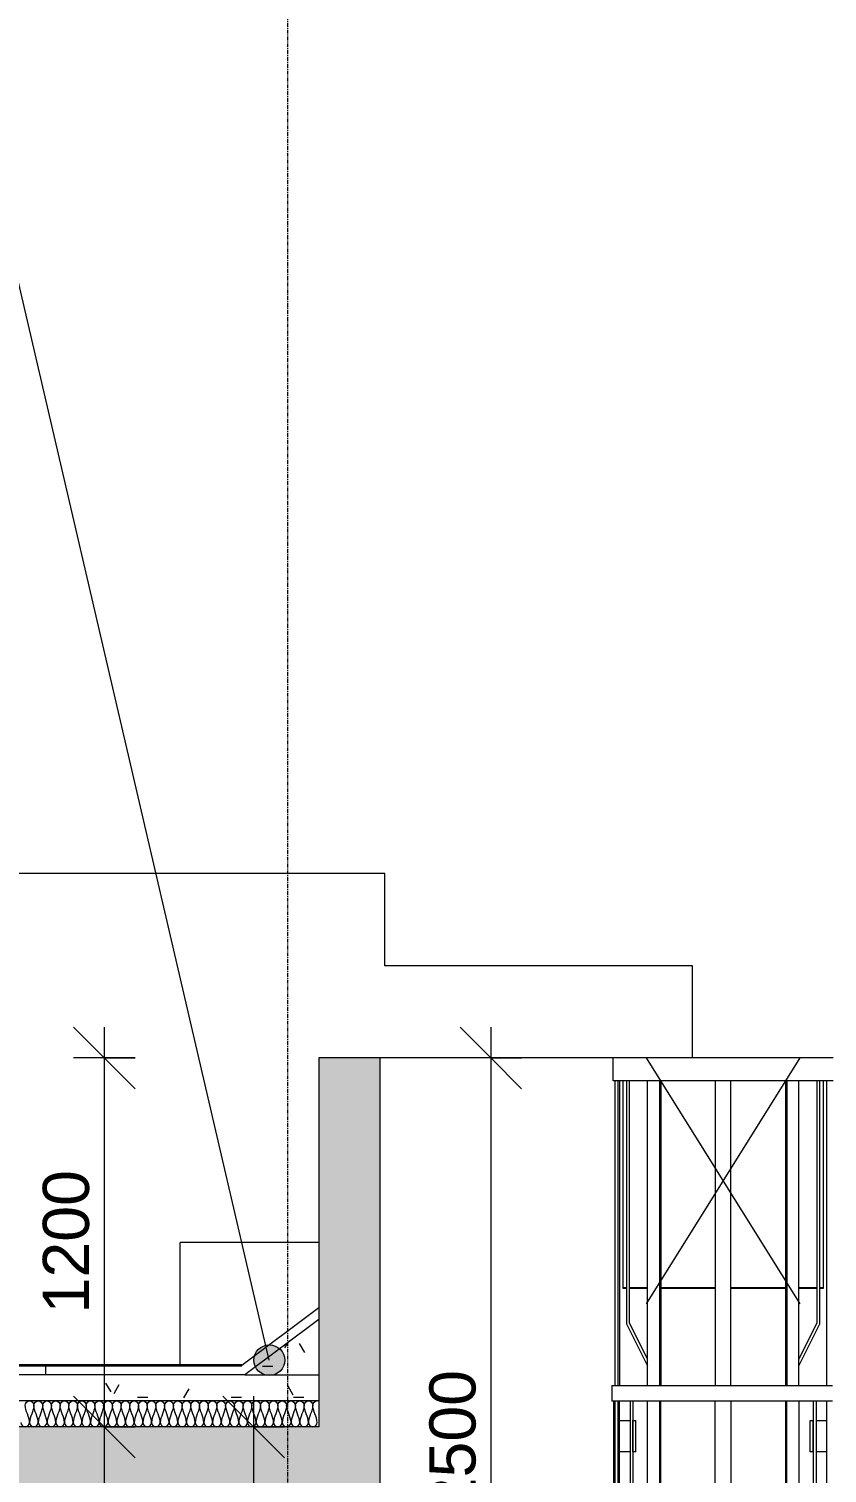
# Model space of a CAD drawing. Header units: millimetres. Extents: x -25665 to 25841, y -6376 to 15610.
# Drawn here: x 3880 to 6475, y 7400 to 12097 of the extents above; entities that cross this region are included whole.
import ezdxf

# ---------------------------------------------------------------- set-up
doc = ezdxf.new("R2010")
doc.units = ezdxf.units.MM
doc.linetypes.add('Grid Line', pattern=[22.225, 12.7, -3.175, 3.175, -3.175])
for name, color, linetype, lineweight in [('A-ANNO-DIMS', 211, 'Continuous', 9), ('A-ANNO-DIMS-100', 211, 'Continuous', 9), ('A-DETL', 90, 'Continuous', 9), ('A-DETL-GENF', 92, 'Continuous', 9), ('A-DETL-THIN', 151, 'Continuous', 9), ('A-FLOR', 192, 'Continuous', 9), ('A-FLOR-MCUT', 51, 'Continuous', 9), ('A-FLOR-PATT', 8, 'Continuous', 35), ('A-GENM', 13, 'Continuous', 9), ('A-WALL', 113, 'Continuous', 9), ('G-ANNO-TEXT', 231, 'Continuous', 9), ('S-GRID', 1, 'Continuous', 9)]:
    doc.layers.add(name, color=color, linetype=linetype, lineweight=lineweight)
doc.styles.add('Arial_4', font='arial.ttf', dxfattribs={"height": 150})
doc.dimstyles.new('100', dxfattribs={"dimscale": 304.8, "dimtxt": 153.03891, "dimasz": 0.656168, "dimexe": 0.328084, "dimexo": 0.0625, "dimgap": 0.016404, "dimtad": 1, "dimdec": 0, "dimzin": 0, "dimdsep": 46, "dimtxsty": 'Arial_4', "dimblk1": 'OBLIQUE', "dimblk2": 'OBLIQUE', "dimsah": 1, "dimcen": 0.09, "dimdle": 0.328084, "dimazin": 0, "dimtfac": 1, "dimtdec": 4, "dimtix": 1, "dimtmove": 0, "dimatfit": 3, "dimfxl": 0.328084, "dimfxlon": 1, "dimtvp": 1, "dimtolj": 1, "dimtzin": 0, "dimarcsym": 2})
pattern_1 = [(0, (-2066.66, 4700), (406.4, 101.6), [33.528, -271.272, 33.528, -271.272, -1625.6]), (0, (-2066.66, 4700), (406.4, 101.6), [-609.6, 33.528, -576.072, 33.528, -271.272, -711.2]), (0, (-2066.66, 4700), (406.4, 101.6), [-1524, 33.528, -169.672, 33.528, -474.472]), (120, (-1914.26, 4750.8), (-291.1882, 301.1527), [33.528, -271.272, 33.528, -271.272, -1625.6]), (120, (-1914.26, 4750.8), (-291.1882, 301.1527), [-609.6, 33.528, -576.072, 33.528, -271.272, -711.2]), (120, (-1914.26, 4750.8), (-291.1882, 301.1527), [-1524, 33.528, -169.672, 33.528, -474.472]), (240, (-1863.46, 4954), (-115.2118, -402.7527), [33.528, -271.272, 33.528, -271.272, -1625.6]), (240, (-1863.46, 4954), (-115.2118, -402.7527), [-609.6, 33.528, -576.072, 33.528, -271.272, -711.2]), (240, (-1863.46, 4954), (-115.2118, -402.7527), [-1524, 33.528, -169.672, 33.528, -474.472])]

# ---------------------------------------------------------------- blocks, each defined once
blk = doc.blocks.new('Ladder_complete_5314 - Ladder_complete_5314-1763503-Section - D')
at = {"layer": 'A-GENM'}
for p, q in [((5778.4, 8751.8), (5778.4, 8675.6)), ((5779.7, 8751.8), (6494.6, 8751.8)), ((6494.6, 8675.6), (5779.7, 8675.6)), ((5785.7, 7685), (5785.7, 8675.6)), ((5794.5, 8675.6), (5794.5, 7685)), ((5800.8, 8675.6), (5800.8, 7685)), ((5822.8, 8675.6), (5822.8, 7886)), ((5832.4, 7888.2), (5832.4, 8675.6)), ((5891.2, 7685), (5891.2, 8675.6)), ((5930.1, 8675.6), (5930.1, 7685)), ((5934.2, 8675.6), (5934.2, 7685)), ((6111.8, 8675.6), (6111.8, 7685)), ((6162.6, 7685), (6162.6, 8675.6)), ((6340.2, 8675.6), (6340.2, 7685)), ((6344.2, 8675.6), (6344.2, 7685)), ((6383.2, 7685), (6383.2, 8675.6)), ((6442, 8675.6), (6442, 7888.2)), ((6451.5, 7886), (6451.5, 8675.6)), ((6473.6, 8675.6), (6473.6, 7685)), ((5822.8, 7886), (5891.2, 7749.3)), ((5891.2, 7770.6), (5832.4, 7888.2)), ((6442, 7888.2), (6383.2, 7770.6)), ((6383.2, 7749.3), (6451.5, 7886)), ((5775.7, 7685), (5775.7, 7634.2)), ((5775.7, 7685), (6493.3, 7685)), ((6493.3, 7634.2), (5775.7, 7634.2)), ((5782.1, 6335.1), (5782.1, 7634.2)), ((5785.7, 6335.1), (5785.7, 7634.2)), ((5794.5, 7634.2), (5794.5, 6335.1)), ((5800.8, 6335.1), (5800.8, 7634.2)), ((5834.7, 7634.2), (5834.7, 6335.1)), ((5844.2, 7634.2), (5844.2, 6335.1)), ((5891.2, 6335.1), (5891.2, 7634.2)), ((5930.1, 7634.2), (5930.1, 6335.1)), ((5934.2, 6335.1), (5934.2, 7634.2)), ((6111.8, 6335.1), (6111.8, 7634.2)), ((6162.6, 7634.2), (6162.6, 6335.1)), ((6340.2, 7634.2), (6340.2, 6335.1)), ((6344.2, 6335.1), (6344.2, 7634.2)), ((6383.2, 7634.2), (6383.2, 6335.1)), ((6430.1, 7634.2), (6430.1, 6335.1)), ((6439.7, 7634.2), (6439.7, 6335.1)), ((6473.6, 7634.2), (6473.6, 6335.1)), ((5800.6, 7570.7), (5834.7, 7570.7)), ((5844.2, 7570.7), (5853.7, 7570.7)), ((5844.2, 7469.1), (5844.2, 7570.7)), ((5853.7, 7469.1), (5853.7, 7570.7)), ((6420.6, 7570.7), (6430.1, 7570.7)), ((6420.6, 7469.1), (6420.6, 7570.7)), ((6430.1, 7469.1), (6430.1, 7570.7)), ((6439.7, 7570.7), (6473.8, 7570.7)), ((5834.7, 7469.1), (5800.8, 7469.1)), ((5853.7, 7469.1), (5844.2, 7469.1)), ((6430.1, 7469.1), (6420.6, 7469.1)), ((6473.6, 7469.1), (6439.7, 7469.1))]:
    blk.add_line(p, q, dxfattribs=at)
blk = doc.blocks.new('Chequered plate - Chequered plate-1756850-Section - D')
at = {"layer": 'A-GENM'}
h = blk.add_hatch(dxfattribs=at)
h.set_pattern_fill('FP_13', color=256, style=0, pattern_type=2)
h.set_pattern_definition([(45, (-2066.66, 4700), (-212.132, 212.132), []), (135, (-2066.66, 4700), (-212.132, -212.132), [])])
h.paths.add_polyline_path([(5949.4, 8000), (6111.8, 8000), (6111.8, 8004), (5934.2, 8004), (5934.2, 8000)])
h.paths.add_polyline_path([(5822.8, 8000), (5822.8, 8004), (5812.2, 8004), (5812.2, 8000)])
h.paths.add_polyline_path([(6462.2, 8000), (6462.2, 8004), (6451.5, 8004), (6451.5, 8000)])
h.paths.add_polyline_path([(5832.4, 8000), (5891.2, 8000), (5891.2, 8004), (5832.4, 8004)])
h.paths.add_polyline_path([(6442, 8000), (6442, 8004), (6383.2, 8004), (6383.2, 8000)])
h.paths.add_polyline_path([(6340.2, 8000), (6340.2, 8004), (6162.6, 8004), (6162.6, 8000)])
for p, q in [((5812.2, 8004), (5822.8, 8004)), ((5812.2, 8000), (5812.2, 8004)), ((5822.8, 8000), (5812.2, 8000)), ((5832.4, 8004), (5891.2, 8004)), ((5891.2, 8000), (5832.4, 8000)), ((5934.2, 8004), (6111.8, 8004)), ((6111.8, 8000), (5934.2, 8000)), ((6162.6, 8004), (6340.2, 8004)), ((6340.2, 8000), (6162.6, 8000)), ((6383.2, 8004), (6442, 8004)), ((6442, 8000), (6383.2, 8000)), ((6451.5, 8004), (6462.2, 8004)), ((6462.2, 8000), (6451.5, 8000)), ((6462.2, 8004), (6462.2, 8000))]:
    blk.add_line(p, q, dxfattribs=at)
blk = doc.blocks.new('DIMBLOCK15-Section - D')
at = {"layer": 'A-ANNO-DIMS-100', "transparency": 16777216}
for p, q in [((4125, 8750), (4025, 8850)), ((4125, 8850), (4125, 7550)), ((4225, 8750), (4025, 8750)), ((4125, 8750), (4225, 8650)), ((4125, 8750), (4225, 8750)), ((4125, 7550), (4025, 7650)), ((4225, 7550), (4025, 7550)), ((4125, 7550), (4225, 7450)), ((4125, 7550), (4225, 7550))]:
    blk.add_line(p, q, dxfattribs=at)
at = {"layer": 'A-ANNO-DIMS-100', "color": 0, "transparency": 16777216, "insert": (3925.2, 7919.3), "char_height": 150, "width": 553.765, "attachment_point": 1, "rotation": 90, "line_spacing_factor": 0.941778, "style": 'Arial_4'}
blk.add_mtext('1200', dxfattribs=at)
blk = doc.blocks.new('_Oblique')
at = {"color": 0, "linetype": 'ByBlock', "lineweight": -2}
blk.add_line((-0.5, -0.5), (0.5, 0.5), dxfattribs=at)
blk = doc.blocks.new('DIMBLOCK16-Section - D')
at = {"layer": 'A-ANNO-DIMS-100', "transparency": 16777216}
for p, q in [((4125, 7550), (4025, 7650)), ((4225, 7550), (4025, 7550)), ((4125, 7550), (4125, 4050)), ((4125, 7550), (4225, 7450)), ((4125, 7550), (4225, 7550)), ((4125, 4050), (4025, 4150)), ((4225, 4050), (4025, 4050)), ((4125, 4050), (4225, 3950)), ((4125, 4050), (4225, 4050))]:
    blk.add_line(p, q, dxfattribs=at)
at = {"layer": 'A-ANNO-DIMS-100', "color": 0, "transparency": 16777216, "insert": (3925.2, 5569.3), "char_height": 150, "width": 553.765, "attachment_point": 1, "rotation": 90, "line_spacing_factor": 0.941778, "style": 'Arial_4'}
blk.add_mtext('3500', dxfattribs=at)
blk = doc.blocks.new('DIMBLOCK39-Section - D')
at = {"layer": 'A-ANNO-DIMS-100', "transparency": 16777216}
for p, q in [((5382, 8750), (5282, 8850)), ((5382, 8850), (5382, 6250)), ((5482, 8750), (5282, 8750)), ((5382, 8750), (5482, 8650)), ((5382, 8750), (5482, 8750)), ((5382, 6250), (5282, 6350)), ((5482, 6250), (5282, 6250)), ((5382, 6250), (5482, 6150)), ((5382, 6250), (5482, 6250))]:
    blk.add_line(p, q, dxfattribs=at)
at = {"layer": 'A-ANNO-DIMS-100', "color": 0, "transparency": 16777216, "insert": (5182.2, 7269.3), "char_height": 150, "width": 553.765, "attachment_point": 1, "rotation": 90, "line_spacing_factor": 0.941778, "style": 'Arial_4'}
blk.add_mtext('2500', dxfattribs=at)
blk = doc.blocks.new('DIMBLOCK44-Section - D')
at = {"layer": 'A-ANNO-DIMS-100', "transparency": 16777216}
for p, q in [((4610.5, 7550), (4510.5, 7650)), ((4610.5, 7650), (4610.5, 4050)), ((4710.5, 7550), (4510.5, 7550)), ((4610.5, 7550), (4710.5, 7450)), ((4610.5, 7550), (4710.5, 7550)), ((4610.5, 4050), (4510.5, 4150)), ((4710.5, 4050), (4510.5, 4050)), ((4610.5, 4050), (4710.5, 3950)), ((4610.5, 4050), (4710.5, 4050))]:
    blk.add_line(p, q, dxfattribs=at)
at = {"layer": 'A-ANNO-DIMS-100', "color": 0, "transparency": 16777216, "insert": (4410.8, 5569.3), "char_height": 150, "width": 553.765, "attachment_point": 1, "rotation": 90, "line_spacing_factor": 0.941778, "style": 'Arial_4'}
blk.add_mtext('3500', dxfattribs=at)

msp = doc.modelspace()

# ---------------------------------------------------------------- hatches: boundary and pattern name
at = {"layer": 'A-DETL-GENF'}
h = msp.add_hatch(color=253, dxfattribs=at)
h.paths.add_polyline_path([(4933.9, 7050), (5022.2, 7050), (5022.2, 8750), (4822.2, 8750), (4822.2, 7550), (-6827.8, 7550), (-6827.8, 7690), (-7027.8, 7690), (-7027.8, 7550), (-8428.1, 7550), (-8428.1, 7850), (-8678.1, 7850), (-8678.1, 7050), (-8428.1, 7050), (-8428.1, 7350), (4772.2, 7350), (4772.2, 7050)])
h.paths.add_polyline_path([(-7027.8, 7950), (-6827.8, 7950), (-6827.8, 8750), (-7027.8, 8750)])
at = {"layer": 'A-DETL-GENF', "lineweight": 18}
h = msp.add_hatch(dxfattribs=at)
h.set_pattern_fill('FP_3', color=250, style=0, pattern_type=2)
h.set_pattern_definition(pattern_1)
h.paths.add_polyline_path([(4754.2, 7720), (4822.2, 7720), (4822.2, 7900), (4582.2, 7720)])
at = {"layer": 'A-FLOR-PATT', "lineweight": 9}
h = msp.add_hatch(dxfattribs=at)
h.set_pattern_fill('FP_2', color=256, style=0, pattern_type=2)
h.set_pattern_definition([(90, (-2066.7, 4700), (-2000, 1e-13), [])])
h.paths.add_polyline_path([(4582.2, 7720), (4572.2, 7750), (-2060.1, 7750), (-2060.1, 7720), (4572.2, 7720)])
h = msp.add_hatch(dxfattribs=at)
h.set_pattern_fill('FP_3', color=256, style=0, pattern_type=2)
h.set_pattern_definition(pattern_1)
h.paths.add_polyline_path([(-143.5, 7635), (4822.2, 7635), (4822.2, 7720), (-2060.1, 7720), (-2060.1, 7635)])
at = {"layer": 'G-ANNO-TEXT'}
h = msp.add_hatch(color=7, dxfattribs=at)
edge = h.paths.add_edge_path()
edge.add_arc((4661.7, 7767.3), 50, 0, 360)

# ---------------------------------------------------------------- linework, layer by layer
at = {"layer": 'A-DETL'}
for points in [[(3868, 7620.8), (3868, 7627.5), (3882.2, 7642.5), (3896.3, 7627.5), (3896.3, 7620.8)], [(3882.2, 7564.2), (3882.2, 7583.6), (3868, 7601.4), (3868, 7620.8)], [(3896.3, 7620.8), (3896.3, 7601.4), (3882.2, 7583.6), (3882.2, 7564.2)], [(3896.3, 7620.8), (3896.3, 7627.5), (3910.5, 7642.5), (3924.7, 7627.5), (3924.7, 7620.8)], [(3910.5, 7564.2), (3910.5, 7583.6), (3896.3, 7601.4), (3896.3, 7620.8)], [(3924.7, 7620.8), (3924.7, 7601.4), (3910.5, 7583.6), (3910.5, 7564.2)], [(3924.7, 7620.8), (3924.7, 7627.5), (3938.8, 7642.5), (3953, 7627.5), (3953, 7620.8)], [(3938.8, 7564.2), (3938.8, 7583.6), (3924.7, 7601.4), (3924.7, 7620.8)], [(3953, 7620.8), (3953, 7601.4), (3938.8, 7583.6), (3938.8, 7564.2)], [(3953, 7620.8), (3953, 7627.5), (3967.2, 7642.5), (3981.3, 7627.5), (3981.3, 7620.8)], [(3967.2, 7564.2), (3967.2, 7583.6), (3953, 7601.4), (3953, 7620.8)], [(3981.3, 7620.8), (3981.3, 7601.4), (3967.2, 7583.6), (3967.2, 7564.2)], [(3981.3, 7620.8), (3981.3, 7627.5), (3995.5, 7642.5), (4009.7, 7627.5), (4009.7, 7620.8)], [(3995.5, 7564.2), (3995.5, 7583.6), (3981.3, 7601.4), (3981.3, 7620.8)], [(4009.7, 7620.8), (4009.7, 7601.4), (3995.5, 7583.6), (3995.5, 7564.2)], [(4009.7, 7620.8), (4009.7, 7627.5), (4023.8, 7642.5), (4038, 7627.5), (4038, 7620.8)], [(4023.8, 7564.2), (4023.8, 7583.6), (4009.7, 7601.4), (4009.7, 7620.8)], [(4038, 7620.8), (4038, 7601.4), (4023.8, 7583.6), (4023.8, 7564.2)], [(4038, 7620.8), (4038, 7627.5), (4052.2, 7642.5), (4066.3, 7627.5), (4066.3, 7620.8)], [(4052.2, 7564.2), (4052.2, 7583.6), (4038, 7601.4), (4038, 7620.8)], [(4066.3, 7620.8), (4066.3, 7601.4), (4052.2, 7583.6), (4052.2, 7564.2)], [(4066.3, 7620.8), (4066.3, 7627.5), (4080.5, 7642.5), (4094.7, 7627.5), (4094.7, 7620.8)], [(4080.5, 7564.2), (4080.5, 7583.6), (4066.3, 7601.4), (4066.3, 7620.8)], [(4094.7, 7620.8), (4094.7, 7601.4), (4080.5, 7583.6), (4080.5, 7564.2)], [(4094.7, 7620.8), (4094.7, 7627.5), (4108.8, 7642.5), (4123, 7627.5), (4123, 7620.8)], [(4108.8, 7564.2), (4108.8, 7583.6), (4094.7, 7601.4), (4094.7, 7620.8)], [(4123, 7620.8), (4123, 7601.4), (4108.8, 7583.6), (4108.8, 7564.2)], [(4123, 7620.8), (4123, 7627.5), (4137.2, 7642.5), (4151.3, 7627.5), (4151.3, 7620.8)], [(4137.2, 7564.2), (4137.2, 7583.6), (4123, 7601.4), (4123, 7620.8)], [(4151.3, 7620.8), (4151.3, 7601.4), (4137.2, 7583.6), (4137.2, 7564.2)], [(4151.3, 7620.8), (4151.3, 7627.5), (4165.5, 7642.5), (4179.7, 7627.5), (4179.7, 7620.8)], [(4165.5, 7564.2), (4165.5, 7583.6), (4151.3, 7601.4), (4151.3, 7620.8)], [(4179.7, 7620.8), (4179.7, 7601.4), (4165.5, 7583.6), (4165.5, 7564.2)], [(4179.7, 7620.8), (4179.7, 7627.5), (4193.8, 7642.5), (4208, 7627.5), (4208, 7620.8)], [(4193.8, 7564.2), (4193.8, 7583.6), (4179.7, 7601.4), (4179.7, 7620.8)], [(4208, 7620.8), (4208, 7601.4), (4193.8, 7583.6), (4193.8, 7564.2)], [(4208, 7620.8), (4208, 7627.5), (4222.2, 7642.5), (4236.3, 7627.5), (4236.3, 7620.8)], [(4222.2, 7564.2), (4222.2, 7583.6), (4208, 7601.4), (4208, 7620.8)], [(4236.3, 7620.8), (4236.3, 7601.4), (4222.2, 7583.6), (4222.2, 7564.2)], [(4236.3, 7620.8), (4236.3, 7627.5), (4250.5, 7642.5), (4264.7, 7627.5), (4264.7, 7620.8)], [(4250.5, 7564.2), (4250.5, 7583.6), (4236.3, 7601.4), (4236.3, 7620.8)], [(4264.7, 7620.8), (4264.7, 7601.4), (4250.5, 7583.6), (4250.5, 7564.2)], [(4264.7, 7620.8), (4264.7, 7627.5), (4278.8, 7642.5), (4293, 7627.5), (4293, 7620.8)], [(4278.8, 7564.2), (4278.8, 7583.6), (4264.7, 7601.4), (4264.7, 7620.8)], [(4293, 7620.8), (4293, 7601.4), (4278.8, 7583.6), (4278.8, 7564.2)], [(4293, 7620.8), (4293, 7627.5), (4307.2, 7642.5), (4321.3, 7627.5), (4321.3, 7620.8)], [(4307.2, 7564.2), (4307.2, 7583.6), (4293, 7601.4), (4293, 7620.8)], [(4321.3, 7620.8), (4321.3, 7601.4), (4307.2, 7583.6), (4307.2, 7564.2)], [(4321.3, 7620.8), (4321.3, 7627.5), (4335.5, 7642.5), (4349.7, 7627.5), (4349.7, 7620.8)], [(4335.5, 7564.2), (4335.5, 7583.6), (4321.3, 7601.4), (4321.3, 7620.8)], [(4349.7, 7620.8), (4349.7, 7601.4), (4335.5, 7583.6), (4335.5, 7564.2)], [(4349.7, 7620.8), (4349.7, 7627.5), (4363.8, 7642.5), (4378, 7627.5), (4378, 7620.8)], [(4363.8, 7564.2), (4363.8, 7583.6), (4349.7, 7601.4), (4349.7, 7620.8)], [(4378, 7620.8), (4378, 7601.4), (4363.8, 7583.6), (4363.8, 7564.2)], [(4378, 7620.8), (4378, 7627.5), (4392.2, 7642.5), (4406.3, 7627.5), (4406.3, 7620.8)], [(4392.2, 7564.2), (4392.2, 7583.6), (4378, 7601.4), (4378, 7620.8)], [(4406.3, 7620.8), (4406.3, 7601.4), (4392.2, 7583.6), (4392.2, 7564.2)], [(4406.3, 7620.8), (4406.3, 7627.5), (4420.5, 7642.5), (4434.7, 7627.5), (4434.7, 7620.8)], [(4420.5, 7564.2), (4420.5, 7583.6), (4406.3, 7601.4), (4406.3, 7620.8)], [(4434.7, 7620.8), (4434.7, 7601.4), (4420.5, 7583.6), (4420.5, 7564.2)], [(4434.7, 7620.8), (4434.7, 7627.5), (4448.8, 7642.5), (4463, 7627.5), (4463, 7620.8)], [(4448.8, 7564.2), (4448.8, 7583.6), (4434.7, 7601.4), (4434.7, 7620.8)], [(4463, 7620.8), (4463, 7601.4), (4448.8, 7583.6), (4448.8, 7564.2)], [(4463, 7620.8), (4463, 7627.5), (4477.2, 7642.5), (4491.3, 7627.5), (4491.3, 7620.8)], [(4477.2, 7564.2), (4477.2, 7583.6), (4463, 7601.4), (4463, 7620.8)], [(4491.3, 7620.8), (4491.3, 7601.4), (4477.2, 7583.6), (4477.2, 7564.2)], [(4491.3, 7620.8), (4491.3, 7627.5), (4505.5, 7642.5), (4519.7, 7627.5), (4519.7, 7620.8)], [(4505.5, 7564.2), (4505.5, 7583.6), (4491.3, 7601.4), (4491.3, 7620.8)], [(4519.7, 7620.8), (4519.7, 7601.4), (4505.5, 7583.6), (4505.5, 7564.2)], [(4519.7, 7620.8), (4519.7, 7627.5), (4533.8, 7642.5), (4548, 7627.5), (4548, 7620.8)], [(4533.8, 7564.2), (4533.8, 7583.6), (4519.7, 7601.4), (4519.7, 7620.8)], [(4548, 7620.8), (4548, 7601.4), (4533.8, 7583.6), (4533.8, 7564.2)], [(4548, 7620.8), (4548, 7627.5), (4562.2, 7642.5), (4576.3, 7627.5), (4576.3, 7620.8)], [(4562.2, 7564.2), (4562.2, 7583.6), (4548, 7601.4), (4548, 7620.8)], [(4576.3, 7620.8), (4576.3, 7601.4), (4562.2, 7583.6), (4562.2, 7564.2)], [(4576.3, 7620.8), (4576.3, 7627.5), (4590.5, 7642.5), (4604.7, 7627.5), (4604.7, 7620.8)], [(4590.5, 7564.2), (4590.5, 7583.6), (4576.3, 7601.4), (4576.3, 7620.8)], [(4604.7, 7620.8), (4604.7, 7601.4), (4590.5, 7583.6), (4590.5, 7564.2)], [(4604.7, 7620.8), (4604.7, 7627.5), (4618.8, 7642.5), (4633, 7627.5), (4633, 7620.8)], [(4618.8, 7564.2), (4618.8, 7583.6), (4604.7, 7601.4), (4604.7, 7620.8)], [(4633, 7620.8), (4633, 7601.4), (4618.8, 7583.6), (4618.8, 7564.2)], [(4633, 7620.8), (4633, 7627.5), (4647.2, 7642.5), (4661.3, 7627.5), (4661.3, 7620.8)], [(4647.2, 7564.2), (4647.2, 7583.6), (4633, 7601.4), (4633, 7620.8)], [(4661.3, 7620.8), (4661.3, 7601.4), (4647.2, 7583.6), (4647.2, 7564.2)], [(4661.3, 7620.8), (4661.3, 7627.5), (4675.5, 7642.5), (4689.7, 7627.5), (4689.7, 7620.8)], [(4675.5, 7564.2), (4675.5, 7583.6), (4661.3, 7601.4), (4661.3, 7620.8)], [(4689.7, 7620.8), (4689.7, 7601.4), (4675.5, 7583.6), (4675.5, 7564.2)], [(4689.7, 7620.8), (4689.7, 7627.5), (4703.8, 7642.5), (4718, 7627.5), (4718, 7620.8)], [(4703.8, 7564.2), (4703.8, 7583.6), (4689.7, 7601.4), (4689.7, 7620.8)], [(4718, 7620.8), (4718, 7601.4), (4703.8, 7583.6), (4703.8, 7564.2)], [(4718, 7620.8), (4718, 7627.5), (4732.2, 7642.5), (4746.3, 7627.5), (4746.3, 7620.8)], [(4732.2, 7564.2), (4732.2, 7583.6), (4718, 7601.4), (4718, 7620.8)], [(4746.3, 7620.8), (4746.3, 7601.4), (4732.2, 7583.6), (4732.2, 7564.2)], [(4746.3, 7620.8), (4746.3, 7627.5), (4760.5, 7642.5), (4774.7, 7627.5), (4774.7, 7620.8)], [(4760.5, 7564.2), (4760.5, 7583.6), (4746.3, 7601.4), (4746.3, 7620.8)], [(4774.7, 7620.8), (4774.7, 7601.4), (4760.5, 7583.6), (4760.5, 7564.2)], [(4774.7, 7620.8), (4774.7, 7627.5), (4788.8, 7642.5), (4803, 7627.5), (4803, 7620.8)], [(4788.8, 7564.2), (4788.8, 7583.6), (4774.7, 7601.4), (4774.7, 7620.8)], [(4803, 7620.8), (4803, 7601.4), (4788.8, 7583.6), (4788.8, 7564.2)], [(4803, 7620.8), (4803, 7627.5), (4810.5, 7635), (4817.2, 7635)], [(4817.2, 7564.2), (4817.2, 7583.6), (4803, 7601.4), (4803, 7620.8)], [(3853.8, 7564.2), (3853.8, 7557.5), (3868, 7542.5), (3882.2, 7557.5), (3882.2, 7564.2)], [(3882.2, 7564.2), (3882.2, 7557.5), (3896.3, 7542.5), (3910.5, 7557.5), (3910.5, 7564.2)], [(3910.5, 7564.2), (3910.5, 7557.5), (3924.7, 7542.5), (3938.8, 7557.5), (3938.8, 7564.2)], [(3938.8, 7564.2), (3938.8, 7557.5), (3953, 7542.5), (3967.2, 7557.5), (3967.2, 7564.2)], [(3967.2, 7564.2), (3967.2, 7557.5), (3981.3, 7542.5), (3995.5, 7557.5), (3995.5, 7564.2)], [(3995.5, 7564.2), (3995.5, 7557.5), (4009.7, 7542.5), (4023.8, 7557.5), (4023.8, 7564.2)], [(4023.8, 7564.2), (4023.8, 7557.5), (4038, 7542.5), (4052.2, 7557.5), (4052.2, 7564.2)], [(4052.2, 7564.2), (4052.2, 7557.5), (4066.3, 7542.5), (4080.5, 7557.5), (4080.5, 7564.2)], [(4080.5, 7564.2), (4080.5, 7557.5), (4094.7, 7542.5), (4108.8, 7557.5), (4108.8, 7564.2)], [(4108.8, 7564.2), (4108.8, 7557.5), (4123, 7542.5), (4137.2, 7557.5), (4137.2, 7564.2)], [(4137.2, 7564.2), (4137.2, 7557.5), (4151.3, 7542.5), (4165.5, 7557.5), (4165.5, 7564.2)], [(4165.5, 7564.2), (4165.5, 7557.5), (4179.7, 7542.5), (4193.8, 7557.5), (4193.8, 7564.2)], [(4193.8, 7564.2), (4193.8, 7557.5), (4208, 7542.5), (4222.2, 7557.5), (4222.2, 7564.2)], [(4222.2, 7564.2), (4222.2, 7557.5), (4236.3, 7542.5), (4250.5, 7557.5), (4250.5, 7564.2)], [(4250.5, 7564.2), (4250.5, 7557.5), (4264.7, 7542.5), (4278.8, 7557.5), (4278.8, 7564.2)], [(4278.8, 7564.2), (4278.8, 7557.5), (4293, 7542.5), (4307.2, 7557.5), (4307.2, 7564.2)], [(4307.2, 7564.2), (4307.2, 7557.5), (4321.3, 7542.5), (4335.5, 7557.5), (4335.5, 7564.2)], [(4335.5, 7564.2), (4335.5, 7557.5), (4349.7, 7542.5), (4363.8, 7557.5), (4363.8, 7564.2)], [(4363.8, 7564.2), (4363.8, 7557.5), (4378, 7542.5), (4392.2, 7557.5), (4392.2, 7564.2)], [(4392.2, 7564.2), (4392.2, 7557.5), (4406.3, 7542.5), (4420.5, 7557.5), (4420.5, 7564.2)], [(4420.5, 7564.2), (4420.5, 7557.5), (4434.7, 7542.5), (4448.8, 7557.5), (4448.8, 7564.2)], [(4448.8, 7564.2), (4448.8, 7557.5), (4463, 7542.5), (4477.2, 7557.5), (4477.2, 7564.2)], [(4477.2, 7564.2), (4477.2, 7557.5), (4491.3, 7542.5), (4505.5, 7557.5), (4505.5, 7564.2)], [(4505.5, 7564.2), (4505.5, 7557.5), (4519.7, 7542.5), (4533.8, 7557.5), (4533.8, 7564.2)], [(4533.8, 7564.2), (4533.8, 7557.5), (4548, 7542.5), (4562.2, 7557.5), (4562.2, 7564.2)], [(4562.2, 7564.2), (4562.2, 7557.5), (4576.3, 7542.5), (4590.5, 7557.5), (4590.5, 7564.2)], [(4590.5, 7564.2), (4590.5, 7557.5), (4604.7, 7542.5), (4618.8, 7557.5), (4618.8, 7564.2)], [(4618.8, 7564.2), (4618.8, 7557.5), (4633, 7542.5), (4647.2, 7557.5), (4647.2, 7564.2)], [(4647.2, 7564.2), (4647.2, 7557.5), (4661.3, 7542.5), (4675.5, 7557.5), (4675.5, 7564.2)], [(4675.5, 7564.2), (4675.5, 7557.5), (4689.7, 7542.5), (4703.8, 7557.5), (4703.8, 7564.2)], [(4703.8, 7564.2), (4703.8, 7557.5), (4718, 7542.5), (4732.2, 7557.5), (4732.2, 7564.2)], [(4732.2, 7564.2), (4732.2, 7557.5), (4746.3, 7542.5), (4760.5, 7557.5), (4760.5, 7564.2)], [(4760.5, 7564.2), (4760.5, 7557.5), (4774.7, 7542.5), (4788.8, 7557.5), (4788.8, 7564.2)], [(4788.8, 7564.2), (4788.8, 7557.5), (4803, 7542.5), (4817.2, 7557.5), (4817.2, 7564.2)]]:
    msp.add_open_spline(points, degree=3, dxfattribs=at)
at = {"layer": 'A-DETL-THIN'}
for p, q in [((5022.2, 8750), (4822.2, 8750)), ((4822.2, 8750), (4822.2, 7550)), ((5022.2, 7050), (5022.2, 8750)), ((5887.2, 8750), (6387.2, 7950)), ((6387.2, 8750), (5887.2, 7950)), ((4822.2, 7937.5), (4572.2, 7750)), ((4822.2, 7900), (4582.2, 7720)), ((4582.2, 7720), (4822.2, 7720)), ((4822.2, 7550), (-6827.8, 7550))]:
    msp.add_line(p, q, dxfattribs=at)
at = {"layer": 'A-FLOR', "lineweight": 35}
msp.add_line((4572.2, 7750), (-6827.8, 7750), dxfattribs=at)
at = {"layer": 'A-FLOR-MCUT'}
for p, q in [((4582.2, 7720), (-8428.1, 7720)), ((4822.2, 7635), (-6827.8, 7635))]:
    msp.add_line(p, q, dxfattribs=at)
at = {"layer": 'A-WALL'}
for p, q in [((5037.2, 9350), (-11212.8, 9350)), ((5037.2, 9050), (5037.2, 9350)), ((6037.2, 9050), (5037.2, 9050)), ((6037.2, 8751.8), (6037.2, 9050)), ((5779.9, 8750), (5022.2, 8750)), ((5812.2, 8004), (5812.2, 8675.6)), ((6462.2, 8675.6), (6462.2, 8004)), ((4372.2, 7750), (4372.2, 8150)), ((4822.2, 8150), (4372.2, 8150))]:
    msp.add_line(p, q, dxfattribs=at)
at = {"layer": 'G-ANNO-TEXT', "color": 7}
msp.add_line((4661.7, 7767.3), (3679.3, 11988), dxfattribs=at)
msp.add_circle((4661.7, 7767.3), 50, dxfattribs=at)
at = {"layer": 'S-GRID', "linetype": 'Grid Line'}
msp.add_line((4722.2, -653.8), (4722.2, 14809.9), dxfattribs=at)

# ---------------------------------------------------------------- block references
at = {"layer": 'A-GENM'}
for name in ['Ladder_complete_5314 - Ladder_complete_5314-1763503-Section - D', 'Chequered plate - Chequered plate-1756850-Section - D']:
    msp.add_blockref(name, (0, 0), dxfattribs=at)

# ---------------------------------------------------------------- dimensions: what is measured, and where the dimension line sits
at = {"layer": 'A-ANNO-DIMS'}
for base, p1, p2, override, picture, middle in [((4125, 7550), (4225, 8750), (4225, 7550), {"dimpost": '<>', "dimfxl": 1200}, 'DIMBLOCK15-Section - D', (4043.4, 8150)), ((5382, 6250), (5482, 8750), (5482, 6250), {"dimpost": '<>', "dimfxl": 2500}, 'DIMBLOCK39-Section - D', (5300.4, 7500)), ((4125, 4050), (4225, 7550), (4225, 4050), {"dimpost": '<>', "dimfxl": 3500}, 'DIMBLOCK16-Section - D', (4043.3, 5800)), ((4610.5, 4050), (4710.5, 7550), (4710.5, 4050), {"dimpost": '<>', "dimfxl": 3500}, 'DIMBLOCK44-Section - D', (4528.9, 5800))]:
    dim = msp.add_linear_dim(base=base, p1=p1, p2=p2, angle=90, dimstyle='100', override=override, dxfattribs=at)
    dim.commit()
    dim.dimension.update_dxf_attribs({"geometry": picture, "text_midpoint": middle})

doc.saveas('drawing.dxf')
